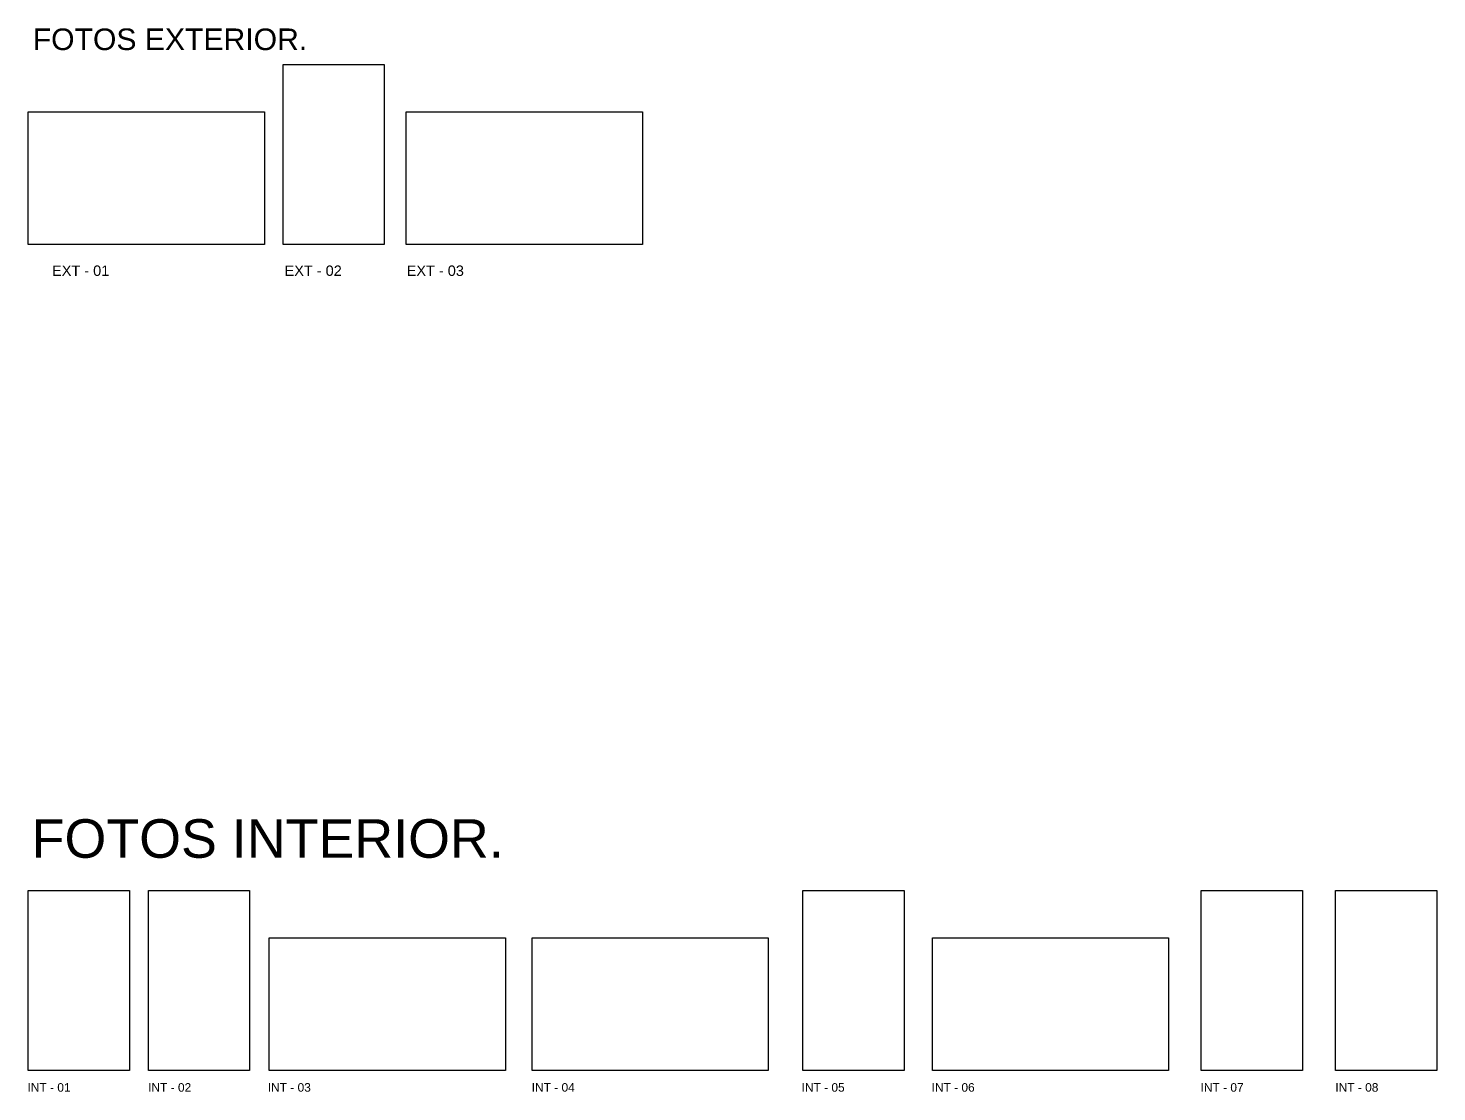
# Model space of a CAD drawing. Header units: millimetres. Extents: x 10930 to 21977, y 3784 to 7635.
# Drawn here: x 10929.84 to 10950.72, y 3817.09 to 3832.85 of the extents above; entities that cross this region are included whole.
import ezdxf

# ---------------------------------------------------------------- set-up
doc = ezdxf.new("R2010")
doc.units = ezdxf.units.MM
doc.layers.add('IMAGENES', color=80, linetype='Continuous')
doc.styles.get("Standard").update_dxf_attribs({"font": 'arial.ttf'})
picture_1 = doc.add_image_def('image1.jpg', size_in_pixel=(720, 1280))
picture_2 = doc.add_image_def('image2.jpg', size_in_pixel=(720, 1280))
picture_3 = doc.add_image_def('image3.jpg', size_in_pixel=(1280, 720))
picture_4 = doc.add_image_def('image4.jpg', size_in_pixel=(1280, 720))
picture_5 = doc.add_image_def('image5.jpg', size_in_pixel=(720, 1280))
picture_6 = doc.add_image_def('image6.jpg', size_in_pixel=(1280, 720))
picture_7 = doc.add_image_def('image7.jpg', size_in_pixel=(720, 1280))
picture_8 = doc.add_image_def('image8.jpg', size_in_pixel=(720, 1280))
picture_9 = doc.add_image_def('image13.jpg', size_in_pixel=(1280, 720))
picture_10 = doc.add_image_def('image14.jpg', size_in_pixel=(720, 1280))
picture_11 = doc.add_image_def('image15.jpg', size_in_pixel=(1280, 720))

msp = doc.modelspace()

# ---------------------------------------------------------------- texts
at = {"layer": 'IMAGENES', "color": 96}
for s, height, p in [('FOTOS EXTERIOR.', 0.31966, (10929.911, 3832.526)), ('EXT - 01', 0.1538, (10930.198, 3829.18)), ('EXT - 02', 0.1538, (10933.644, 3829.18)), ('EXT - 03', 0.1538, (10935.454, 3829.18)), ('FOTOS INTERIOR.', 0.57071, (10929.895, 3820.558)), ('INT - 01', 0.1265, (10929.834, 3817.092)), ('INT - 02', 0.1265, (10931.622, 3817.092)), ('INT - 03', 0.1265, (10933.395, 3817.092)), ('INT - 04', 0.1265, (10937.307, 3817.092)), ('INT - 05', 0.1265, (10941.307, 3817.092)), ('INT - 06', 0.1265, (10943.234, 3817.092)), ('INT - 07', 0.1265, (10947.22, 3817.092)), ('INT - 08', 0.1265, (10949.218, 3817.092))]:
    msp.add_text(s, height=height, dxfattribs=at).set_placement(p)

# ---------------------------------------------------------------- pictures from other files: only their frames are drawn
at = {"layer": 'IMAGENES'}
image = msp.add_image(picture_10, insert=(10933.622, 3829.643), size_in_units=(1.5, 2.667), dxfattribs=at)
image.dxf.flags = 7
image = msp.add_image(picture_9, insert=(10929.844, 3829.643), size_in_units=(3.5, 1.969), dxfattribs=at)
image.dxf.flags = 7
image = msp.add_image(picture_11, insert=(10935.448, 3829.643), size_in_units=(3.5, 1.969), dxfattribs=at)
image.dxf.flags = 7
image = msp.add_image(picture_1, insert=(10929.844, 3817.405), size_in_units=(1.5, 2.667), dxfattribs=at)
image.dxf.flags = 7
image = msp.add_image(picture_2, insert=(10931.626, 3817.405), size_in_units=(1.5, 2.667), dxfattribs=at)
image.dxf.flags = 7
image = msp.add_image(picture_5, insert=(10941.326, 3817.405), size_in_units=(1.5, 2.667), dxfattribs=at)
image.dxf.flags = 7
image = msp.add_image(picture_7, insert=(10947.23, 3817.405), size_in_units=(1.5, 2.667), dxfattribs=at)
image.dxf.flags = 7
image = msp.add_image(picture_8, insert=(10949.222, 3817.405), size_in_units=(1.5, 2.667), dxfattribs=at)
image.dxf.flags = 7
image = msp.add_image(picture_3, insert=(10933.417, 3817.405), size_in_units=(3.5, 1.969), dxfattribs=at)
image.dxf.flags = 7
image = msp.add_image(picture_4, insert=(10937.312, 3817.405), size_in_units=(3.5, 1.969), dxfattribs=at)
image.dxf.flags = 7
image = msp.add_image(picture_6, insert=(10943.245, 3817.405), size_in_units=(3.5, 1.969), dxfattribs=at)
image.dxf.flags = 7

doc.saveas('drawing.dxf')
